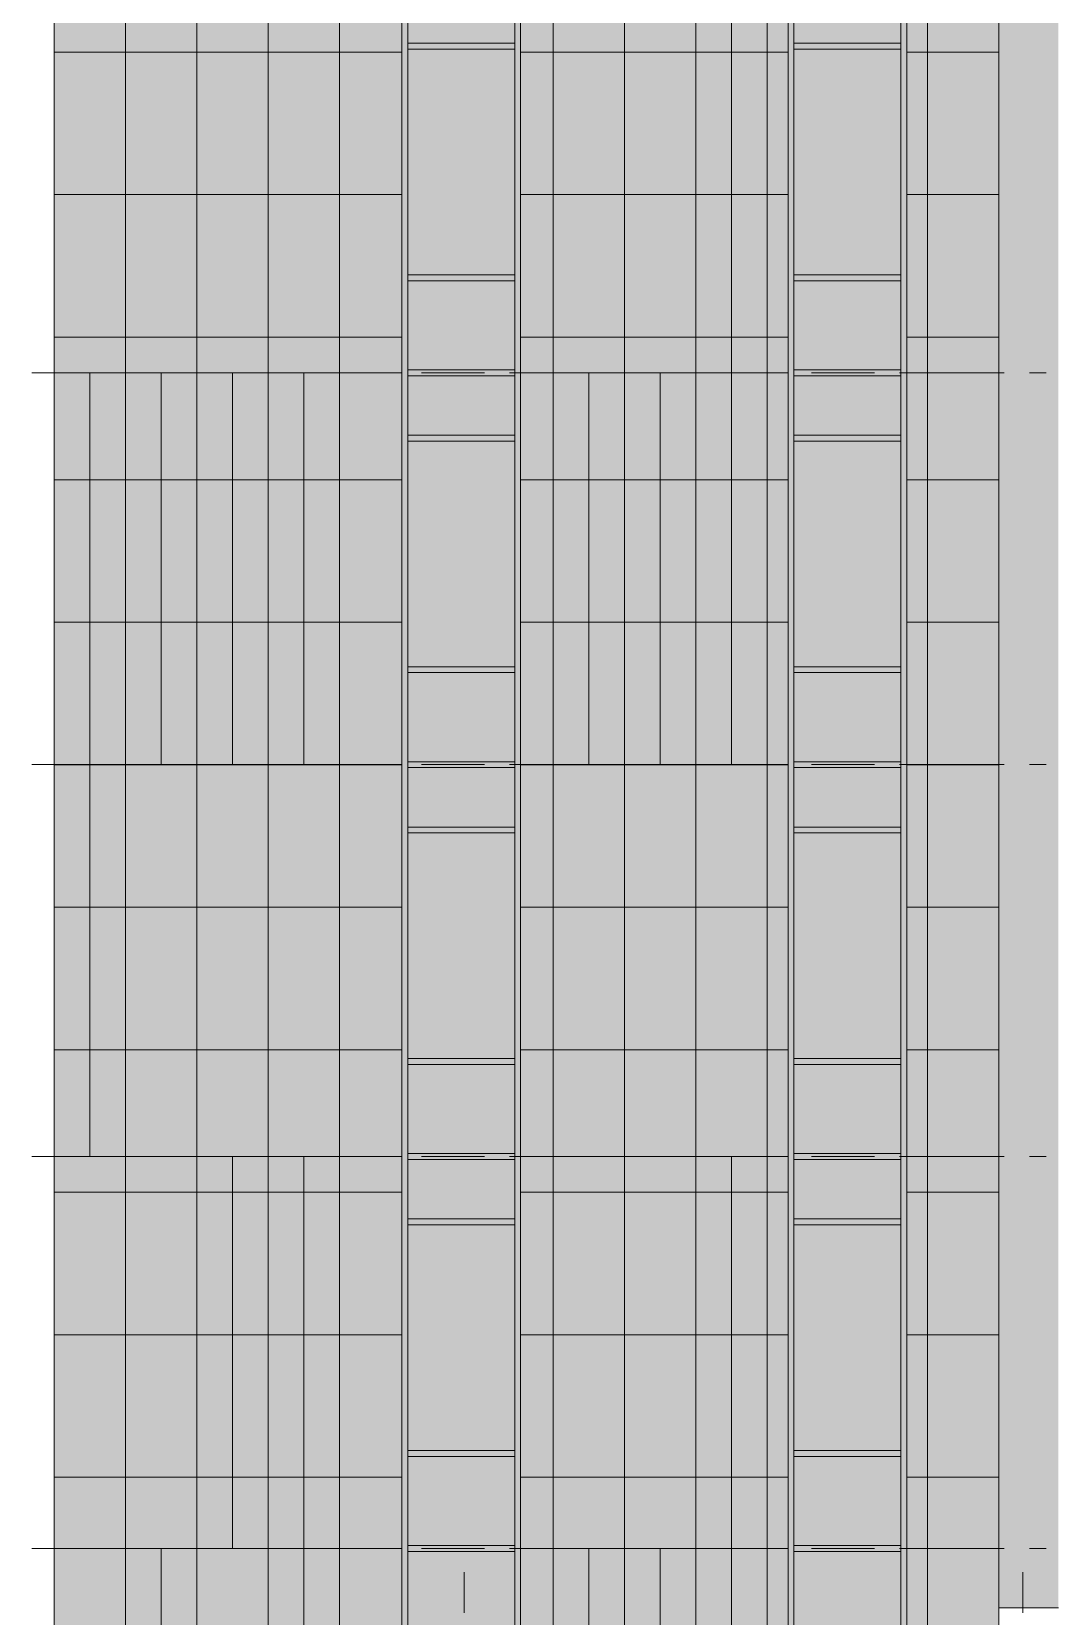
# Model space of a CAD drawing. Header units: millimetres. Extents: x 1499747 to 4230374, y -28481 to 441852.
# Drawn here: x 4128824 to 4137412, y 373458 to 386800 of the extents above; entities that cross this region are included whole.
import ezdxf

# ---------------------------------------------------------------- set-up
doc = ezdxf.new("R2010")
doc.units = ezdxf.units.MM
doc.header["$MEASUREMENT"] = 0
doc.layers.add('Чертеж и Рисунок', color=7, linetype='Continuous')

msp = doc.modelspace()

# ---------------------------------------------------------------- hatches: boundary and pattern name
at = {"layer": 'Чертеж и Рисунок', "linetype": 'Continuous', "lineweight": 0, "true_color": 0xffffff}
for points in [[(4137462.74931, 393328.40133), (4136962.74855, 393328.40133), (4136962.74855, 373528.37108), (4137462.74931, 373528.37108)], [(4130812.73915, 383928.38697), (4130812.73915, 387228.39201), (4129612.73732, 387228.39201), (4129612.73732, 383928.38697)], [(4133812.74374, 383928.38697), (4133812.74374, 387228.39201), (4132937.7424, 387228.39201), (4132937.7424, 383928.38697)], [(4134712.74511, 383928.38697), (4134712.74511, 387228.39201), (4134412.74465, 387228.39201), (4134412.74465, 383928.38697)], [(4135187.74584, 383928.38697), (4135187.74584, 387228.39201), (4135012.74557, 387228.39201), (4135012.74557, 383928.38697)], [(4136962.74855, 383928.38697), (4136962.74855, 387228.39201), (4136362.74763, 387228.39201), (4136362.74763, 383928.38697)], [(4129312.73686, 380628.38193), (4129312.73686, 383928.38697), (4129012.7364, 383928.38697), (4129012.7364, 380628.38193)], [(4130512.7387, 380628.38193), (4130512.7387, 383928.38697), (4129912.73778, 383928.38697), (4129912.73778, 380628.38193)], [(4131112.73961, 380628.38193), (4131937.74087, 380628.38193), (4131937.74087, 383928.38697), (4131112.73961, 383928.38697)], [(4133512.74328, 380628.38193), (4133512.74328, 383928.38697), (4132937.7424, 383928.38697), (4132937.7424, 380628.38193)], [(4134712.74511, 380628.38193), (4134712.74511, 383928.38697), (4134112.7442, 383928.38697), (4134112.7442, 380628.38193)], [(4136362.74763, 380628.38193), (4136362.74763, 383928.38697), (4136187.74737, 383928.38697), (4136187.74737, 380628.38193)], [(4129312.73686, 377328.37688), (4129312.73686, 380628.38193), (4129012.7364, 380628.38193), (4129012.7364, 377328.37688)], [(4131412.74007, 377328.37688), (4131412.74007, 380628.38193), (4130212.73824, 380628.38193), (4130212.73824, 377328.37688)], [(4133212.74282, 377328.37688), (4133812.74374, 377328.37688), (4133812.74374, 380628.38193), (4133212.74282, 380628.38193)], [(4135012.74557, 377328.37688), (4135012.74557, 380628.38193), (4134412.74465, 380628.38193), (4134412.74465, 377328.37688)], [(4136962.74855, 377328.37688), (4136962.74855, 380628.38193), (4136362.74763, 380628.38193), (4136362.74763, 377328.37688)], [(4130212.73824, 374028.37184), (4130212.73824, 377328.37688), (4129612.73732, 377328.37688), (4129612.73732, 374028.37184)], [(4131112.73961, 374028.37184), (4131112.73961, 377328.37688), (4130512.7387, 377328.37688), (4130512.7387, 374028.37184)], [(4133212.74282, 374028.37184), (4133212.74282, 377328.37688), (4132937.7424, 377328.37688), (4132937.7424, 374028.37184)], [(4134712.74511, 374028.37184), (4134712.74511, 377328.37688), (4133812.74374, 377328.37688), (4133812.74374, 374028.37184)], [(4136362.74763, 374028.37184), (4136362.74763, 377328.37688), (4136187.74737, 377328.37688), (4136187.74737, 374028.37184)], [(4129612.73732, 369078.36428), (4129612.73732, 374028.37184), (4129012.7364, 374028.37184), (4129012.7364, 369078.36428)], [(4130212.73824, 369078.36428), (4130212.73824, 374028.37184), (4129912.73778, 374028.37184), (4129912.73778, 369078.36428)], [(4131112.73961, 374028.37184), (4131112.73961, 369078.36428), (4131937.74087, 369078.36428), (4131937.74087, 374028.37184)], [(4133812.74374, 369078.36428), (4133812.74374, 374028.37184), (4133512.74328, 374028.37184), (4133512.74328, 369078.36428)], [(4134412.74465, 369080.86428), (4134412.74465, 374028.37184), (4134112.7442, 374028.37184), (4134112.7442, 369080.86428)], [(4135187.74584, 369078.36428), (4135187.74584, 374028.37184), (4134712.74511, 374028.37184), (4134712.74511, 369078.36428)], [(4136962.74855, 369078.36428), (4136962.74855, 374028.37184), (4136362.74763, 374028.37184), (4136362.74763, 369078.36428)]]:
    msp.add_hatch(color=7, dxfattribs=at).paths.add_polyline_path(points)
at = {"layer": 'Чертеж и Рисунок', "linetype": 'Continuous', "lineweight": 0, "true_color": 0x868d8e}
for points in [[(4129612.73732, 383928.38697), (4129612.73732, 387228.39201), (4129012.7364, 387228.39201), (4129012.7364, 383928.38697)], [(4130812.73915, 383928.38697), (4131937.74087, 383928.38697), (4131937.74087, 387228.39201), (4130812.73915, 387228.39201)], [(4134412.74465, 383928.38697), (4134412.74465, 387228.39201), (4133812.74374, 387228.39201), (4133812.74374, 383928.38697)], [(4135012.74557, 383928.38697), (4135012.74557, 387228.39201), (4134712.74511, 387228.39201), (4134712.74511, 383928.38697)], [(4136362.74763, 383928.38697), (4136362.74763, 387228.39201), (4136187.74737, 387228.39201), (4136187.74737, 383928.38697)], [(4129312.73686, 380628.38193), (4129912.73778, 380628.38193), (4129912.73778, 383928.38697), (4129312.73686, 383928.38697)], [(4130512.7387, 380628.38193), (4131112.73961, 380628.38193), (4131112.73961, 383928.38697), (4130512.7387, 383928.38697)], [(4134112.7442, 380628.38193), (4134112.7442, 383928.38697), (4133512.74328, 383928.38697), (4133512.74328, 380628.38193)], [(4135187.74584, 380628.38193), (4135187.74584, 383928.38697), (4134712.74511, 383928.38697), (4134712.74511, 380628.38193)], [(4136962.74855, 380628.38193), (4136962.74855, 383928.38697), (4136362.74763, 383928.38697), (4136362.74763, 380628.38193)], [(4130212.73824, 377328.37688), (4130212.73824, 380628.38193), (4129312.73686, 380628.38193), (4129312.73686, 377328.37688)], [(4131412.74007, 380628.38193), (4131412.74007, 377328.37688), (4131937.74087, 377328.37688), (4131937.74087, 380628.38193)], [(4133212.74282, 377328.37688), (4133212.74282, 380628.38193), (4132937.7424, 380628.38193), (4132937.7424, 377328.37688)], [(4134412.74465, 377328.37688), (4134412.74465, 380628.38193), (4133812.74374, 380628.38193), (4133812.74374, 377328.37688)], [(4135187.74584, 377328.37688), (4135187.74584, 380628.38193), (4135012.74557, 380628.38193), (4135012.74557, 377328.37688)], [(4136362.74763, 377328.37688), (4136362.74763, 380628.38193), (4136187.74737, 380628.38193), (4136187.74737, 377328.37688)], [(4129012.7364, 374028.37184), (4129612.73732, 374028.37184), (4129612.73732, 377328.37688), (4129012.7364, 377328.37688)], [(4130212.73824, 374028.37184), (4130512.7387, 374028.37184), (4130512.7387, 377328.37688), (4130212.73824, 377328.37688)], [(4131112.73961, 377328.37688), (4131112.73961, 374028.37184), (4131937.74087, 374028.37184), (4131937.74087, 377328.37688)], [(4133212.74282, 374028.37184), (4133812.74374, 374028.37184), (4133812.74374, 377328.37688), (4133212.74282, 377328.37688)], [(4135187.74584, 374028.37184), (4135187.74584, 377328.37688), (4134712.74511, 377328.37688), (4134712.74511, 374028.37184)], [(4136962.74855, 374028.37184), (4136962.74855, 377328.37688), (4136362.74763, 377328.37688), (4136362.74763, 374028.37184)], [(4129912.73778, 369078.36428), (4129912.73778, 374028.37184), (4129612.73732, 374028.37184), (4129612.73732, 369078.36428)], [(4130212.73824, 369078.36428), (4131112.73961, 369078.36428), (4131112.73961, 374028.37184), (4130212.73824, 374028.37184)], [(4133512.74328, 369078.36428), (4133512.74328, 374028.37184), (4132937.7424, 374028.37184), (4132937.7424, 369078.36428)], [(4134112.7442, 369078.36428), (4134112.7442, 374028.37184), (4133812.74374, 374028.37184), (4133812.74374, 369078.36428)], [(4134712.74511, 369078.36428), (4134712.74511, 374028.37184), (4134412.74465, 374028.37184), (4134412.74465, 369078.36428)], [(4136362.74763, 369078.36428), (4136362.74763, 374028.37184), (4136187.74737, 374028.37184), (4136187.74737, 369078.36428)]]:
    msp.add_hatch(color=252, dxfattribs=at).paths.add_polyline_path(points)
at = {"layer": 'Чертеж и Рисунок', "linetype": 'Continuous', "lineweight": 0, "true_color": 0x2e2e2e}
for points in [[(4131937.74087, 386678.39117), (4131987.74095, 386678.39117), (4131987.74095, 387228.39201), (4131937.74087, 387228.39201)], [(4132937.7424, 387228.39201), (4132887.74232, 387228.39201), (4132887.74232, 386678.39117), (4132937.7424, 386678.39117)], [(4135187.74584, 386678.39117), (4135237.74591, 386678.39117), (4135237.74591, 387228.39201), (4135187.74584, 387228.39201)], [(4136187.74737, 387228.39201), (4136137.74729, 387228.39201), (4136137.74729, 386678.39117), (4136187.74737, 386678.39117)], [(4131937.74087, 384728.38819), (4131987.74095, 384728.38819), (4131987.74095, 386678.39117), (4131937.74087, 386678.39117)], [(4131987.74095, 386653.39113), (4132217.7413, 386653.39113), (4132217.7413, 386703.39121), (4131987.74095, 386703.39121)], [(4132217.7413, 386653.39113), (4132887.74232, 386653.39113), (4132887.74232, 386703.39121), (4132217.7413, 386703.39121)], [(4132937.7424, 386678.39117), (4132887.74232, 386678.39117), (4132887.74232, 384728.38819), (4132937.7424, 384728.38819)], [(4135187.74584, 384728.38819), (4135237.74591, 384728.38819), (4135237.74591, 386678.39117), (4135187.74584, 386678.39117)], [(4135237.74591, 386703.39121), (4135237.74591, 386653.39113), (4135467.74627, 386653.39113), (4135467.74627, 386703.39121)], [(4135467.74627, 386703.39121), (4135467.74627, 386653.39113), (4136137.74729, 386653.39113), (4136137.74729, 386703.39121)], [(4136187.74737, 386678.39117), (4136137.74729, 386678.39117), (4136137.74729, 384728.38819), (4136187.74737, 384728.38819)], [(4131937.74087, 383928.38697), (4131987.74095, 383928.38697), (4131987.74095, 384728.38819), (4131937.74087, 384728.38819)], [(4131987.74095, 384703.38815), (4132217.7413, 384703.38815), (4132217.7413, 384753.38823), (4131987.74095, 384753.38823)], [(4132217.7413, 384703.38815), (4132887.74232, 384703.38815), (4132887.74232, 384753.38823), (4132217.7413, 384753.38823)], [(4132937.7424, 384728.38819), (4132887.74232, 384728.38819), (4132887.74232, 383928.38697), (4132937.7424, 383928.38697)], [(4135187.74584, 383928.38697), (4135237.74591, 383928.38697), (4135237.74591, 384728.38819), (4135187.74584, 384728.38819)], [(4135237.74591, 384753.38823), (4135237.74591, 384703.38815), (4135467.74627, 384703.38815), (4135467.74627, 384753.38823)], [(4135467.74627, 384753.38823), (4135467.74627, 384703.38815), (4136137.74729, 384703.38815), (4136137.74729, 384753.38823)], [(4136187.74737, 384728.38819), (4136137.74729, 384728.38819), (4136137.74729, 383928.38697), (4136187.74737, 383928.38697)], [(4131937.74087, 383378.38613), (4131987.74095, 383378.38613), (4131987.74095, 383928.38697), (4131937.74087, 383928.38697)], [(4131987.74095, 383903.38693), (4132217.7413, 383903.38693), (4132217.7413, 383953.38701), (4131987.74095, 383953.38701)], [(4132217.7413, 383903.38693), (4132887.74232, 383903.38693), (4132887.74232, 383953.38701), (4132217.7413, 383953.38701)], [(4132937.7424, 383928.38697), (4132887.74232, 383928.38697), (4132887.74232, 383378.38613), (4132937.7424, 383378.38613)], [(4135187.74584, 383378.38613), (4135237.74591, 383378.38613), (4135237.74591, 383928.38697), (4135187.74584, 383928.38697)], [(4135237.74591, 383903.38693), (4135467.74627, 383903.38693), (4135467.74627, 383953.38701), (4135237.74591, 383953.38701)], [(4135467.74627, 383903.38693), (4136137.74729, 383903.38693), (4136137.74729, 383953.38701), (4135467.74627, 383953.38701)], [(4136187.74737, 383928.38697), (4136137.74729, 383928.38697), (4136137.74729, 383378.38613), (4136187.74737, 383378.38613)], [(4131937.74087, 381428.38315), (4131987.74095, 381428.38315), (4131987.74095, 383378.38613), (4131937.74087, 383378.38613)], [(4131987.74095, 383353.38609), (4132217.7413, 383353.38609), (4132217.7413, 383403.38617), (4131987.74095, 383403.38617)], [(4132217.7413, 383353.38609), (4132887.74232, 383353.38609), (4132887.74232, 383403.38617), (4132217.7413, 383403.38617)], [(4132937.7424, 383378.38613), (4132887.74232, 383378.38613), (4132887.74232, 381428.38315), (4132937.7424, 381428.38315)], [(4135187.74584, 381428.38315), (4135237.74591, 381428.38315), (4135237.74591, 383378.38613), (4135187.74584, 383378.38613)], [(4135237.74591, 383353.38609), (4135467.74627, 383353.38609), (4135467.74627, 383403.38617), (4135237.74591, 383403.38617)], [(4135467.74627, 383353.38609), (4136137.74729, 383353.38609), (4136137.74729, 383403.38617), (4135467.74627, 383403.38617)], [(4136187.74737, 383378.38613), (4136137.74729, 383378.38613), (4136137.74729, 381428.38315), (4136187.74737, 381428.38315)], [(4131937.74087, 380628.38193), (4131987.74095, 380628.38193), (4131987.74095, 381428.38315), (4131937.74087, 381428.38315)], [(4132217.7413, 381453.38319), (4131987.74095, 381453.38319), (4131987.74095, 381403.38311), (4132217.7413, 381403.38311)], [(4132887.74232, 381453.38319), (4132217.7413, 381453.38319), (4132217.7413, 381403.38311), (4132887.74232, 381403.38311)], [(4132937.7424, 381428.38315), (4132887.74232, 381428.38315), (4132887.74232, 380628.38193), (4132937.7424, 380628.38193)], [(4135187.74584, 380628.38193), (4135237.74591, 380628.38193), (4135237.74591, 381428.38315), (4135187.74584, 381428.38315)], [(4135237.74591, 381453.38319), (4135237.74591, 381403.38311), (4135467.74627, 381403.38311), (4135467.74627, 381453.38319)], [(4135467.74627, 381403.38311), (4136137.74729, 381403.38311), (4136137.74729, 381453.38319), (4135467.74627, 381453.38319)], [(4136187.74737, 381428.38315), (4136137.74729, 381428.38315), (4136137.74729, 380628.38193), (4136187.74737, 380628.38193)], [(4131937.74087, 380078.38109), (4131987.74095, 380078.38109), (4131987.74095, 380628.38193), (4131937.74087, 380628.38193)], [(4132217.7413, 380653.38196), (4131987.74095, 380653.38196), (4131987.74095, 380603.38189), (4132217.7413, 380603.38189)], [(4132887.74232, 380653.38196), (4132217.7413, 380653.38196), (4132217.7413, 380603.38189), (4132887.74232, 380603.38189)], [(4132937.7424, 380628.38193), (4132887.74232, 380628.38193), (4132887.74232, 380078.38109), (4132937.7424, 380078.38109)], [(4135187.74584, 380078.38109), (4135237.74591, 380078.38109), (4135237.74591, 380628.38193), (4135187.74584, 380628.38193)], [(4135237.74591, 380603.38189), (4135467.74627, 380603.38189), (4135467.74627, 380653.38196), (4135237.74591, 380653.38196)], [(4135467.74627, 380603.38189), (4136137.74729, 380603.38189), (4136137.74729, 380653.38196), (4135467.74627, 380653.38196)], [(4136187.74737, 380628.38193), (4136137.74729, 380628.38193), (4136137.74729, 380078.38109), (4136187.74737, 380078.38109)], [(4131937.74087, 378128.37811), (4131987.74095, 378128.37811), (4131987.74095, 380078.38109), (4131937.74087, 380078.38109)], [(4131987.74095, 380053.38105), (4132217.7413, 380053.38105), (4132217.7413, 380103.38112), (4131987.74095, 380103.38112)], [(4132217.7413, 380053.38105), (4132887.74232, 380053.38105), (4132887.74232, 380103.38112), (4132217.7413, 380103.38112)], [(4132937.7424, 380078.38109), (4132887.74232, 380078.38109), (4132887.74232, 378128.37811), (4132937.7424, 378128.37811)], [(4135187.74584, 378128.37811), (4135237.74591, 378128.37811), (4135237.74591, 380078.38109), (4135187.74584, 380078.38109)], [(4135237.74591, 380103.38112), (4135237.74591, 380053.38105), (4135467.74627, 380053.38105), (4135467.74627, 380103.38112)], [(4135467.74627, 380103.38112), (4135467.74627, 380053.38105), (4136137.74729, 380053.38105), (4136137.74729, 380103.38112)], [(4136187.74737, 380078.38109), (4136137.74729, 380078.38109), (4136137.74729, 378128.37811), (4136187.74737, 378128.37811)], [(4131937.74087, 377328.37688), (4131987.74095, 377328.37688), (4131987.74095, 378128.37811), (4131937.74087, 378128.37811)], [(4132217.7413, 378153.37814), (4131987.74095, 378153.37814), (4131987.74095, 378103.37807), (4132217.7413, 378103.37807)], [(4132887.74232, 378153.37814), (4132217.7413, 378153.37814), (4132217.7413, 378103.37807), (4132887.74232, 378103.37807)], [(4132937.7424, 378128.37811), (4132887.74232, 378128.37811), (4132887.74232, 377328.37688), (4132937.7424, 377328.37688)], [(4135187.74584, 377328.37688), (4135237.74591, 377328.37688), (4135237.74591, 378128.37811), (4135187.74584, 378128.37811)], [(4135237.74591, 378153.37814), (4135237.74591, 378103.37807), (4135467.74627, 378103.37807), (4135467.74627, 378153.37814)], [(4135467.74627, 378153.37814), (4135467.74627, 378103.37807), (4136137.74729, 378103.37807), (4136137.74729, 378153.37814)], [(4136187.74737, 378128.37811), (4136137.74729, 378128.37811), (4136137.74729, 377328.37688), (4136187.74737, 377328.37688)], [(4131937.74087, 376778.37604), (4131987.74095, 376778.37604), (4131987.74095, 377328.37688), (4131937.74087, 377328.37688)], [(4132217.7413, 377353.37692), (4131987.74095, 377353.37692), (4131987.74095, 377303.37685), (4132217.7413, 377303.37685)], [(4132887.74232, 377353.37692), (4132217.7413, 377353.37692), (4132217.7413, 377303.37685), (4132887.74232, 377303.37685)], [(4132937.7424, 377328.37688), (4132887.74232, 377328.37688), (4132887.74232, 376778.37604), (4132937.7424, 376778.37604)], [(4135187.74584, 376778.37604), (4135237.74591, 376778.37604), (4135237.74591, 377328.37688), (4135187.74584, 377328.37688)], [(4135237.74591, 377353.37692), (4135237.74591, 377303.37685), (4135467.74627, 377303.37685), (4135467.74627, 377353.37692)], [(4135467.74627, 377303.37685), (4136137.74729, 377303.37685), (4136137.74729, 377353.37692), (4135467.74627, 377353.37692)], [(4136187.74737, 377328.37688), (4136137.74729, 377328.37688), (4136137.74729, 376778.37604), (4136187.74737, 376778.37604)], [(4131987.74095, 376753.37601), (4132217.7413, 376753.37601), (4132217.7413, 376803.37608), (4131987.74095, 376803.37608)], [(4132217.7413, 376753.37601), (4132887.74232, 376753.37601), (4132887.74232, 376803.37608), (4132217.7413, 376803.37608)], [(4135237.74591, 376753.37601), (4135467.74627, 376753.37601), (4135467.74627, 376803.37608), (4135237.74591, 376803.37608)], [(4135467.74627, 376753.37601), (4136137.74729, 376753.37601), (4136137.74729, 376803.37608), (4135467.74627, 376803.37608)], [(4131937.74087, 374828.37307), (4131987.74095, 374828.37307), (4131987.74095, 376778.37604), (4131937.74087, 376778.37604)], [(4132937.7424, 376778.37604), (4132887.74232, 376778.37604), (4132887.74232, 374828.37307), (4132937.7424, 374828.37307)], [(4135187.74584, 374828.37307), (4135237.74591, 374828.37307), (4135237.74591, 376778.37604), (4135187.74584, 376778.37604)], [(4136187.74737, 376778.37604), (4136137.74729, 376778.37604), (4136137.74729, 374828.37307), (4136187.74737, 374828.37307)], [(4131937.74087, 374028.37184), (4131987.74095, 374028.37184), (4131987.74095, 374828.37307), (4131937.74087, 374828.37307)], [(4132217.7413, 374853.3731), (4131987.74095, 374853.3731), (4131987.74095, 374803.37303), (4132217.7413, 374803.37303)], [(4132887.74232, 374853.3731), (4132217.7413, 374853.3731), (4132217.7413, 374803.37303), (4132887.74232, 374803.37303)], [(4132937.7424, 374828.37307), (4132887.74232, 374828.37307), (4132887.74232, 374028.37184), (4132937.7424, 374028.37184)], [(4135187.74584, 374028.37184), (4135237.74591, 374028.37184), (4135237.74591, 374828.37307), (4135187.74584, 374828.37307)], [(4135237.74591, 374803.37303), (4135467.74627, 374803.37303), (4135467.74627, 374853.3731), (4135237.74591, 374853.3731)], [(4135467.74627, 374853.3731), (4135467.74627, 374803.37303), (4136137.74729, 374803.37303), (4136137.74729, 374853.3731)], [(4136187.74737, 374828.37307), (4136137.74729, 374828.37307), (4136137.74729, 374028.37184), (4136187.74737, 374028.37184)], [(4131937.74087, 373028.37032), (4131987.74095, 373028.37032), (4131987.74095, 374028.37184), (4131937.74087, 374028.37184)], [(4132217.7413, 374053.37188), (4131987.74095, 374053.37188), (4131987.74095, 374003.3718), (4132217.7413, 374003.3718)], [(4132887.74232, 374053.37188), (4132217.7413, 374053.37188), (4132217.7413, 374003.3718), (4132887.74232, 374003.3718)], [(4132937.7424, 374028.37184), (4132887.74232, 374028.37184), (4132887.74232, 373028.37032), (4132937.7424, 373028.37032)], [(4135187.74584, 373028.37032), (4135237.74591, 373028.37032), (4135237.74591, 374028.37184), (4135187.74584, 374028.37184)], [(4135237.74591, 374053.37188), (4135237.74591, 374003.3718), (4135467.74627, 374003.3718), (4135467.74627, 374053.37188)], [(4135467.74627, 374003.3718), (4136137.74729, 374003.3718), (4136137.74729, 374053.37188), (4135467.74627, 374053.37188)], [(4136187.74737, 374028.37184), (4136137.74729, 374028.37184), (4136137.74729, 373028.37032), (4136187.74737, 373028.37032)]]:
    msp.add_hatch(color=250, dxfattribs=at).paths.add_polyline_path(points)
at = {"layer": 'Чертеж и Рисунок', "linetype": 'Continuous', "lineweight": 0, "true_color": 0x84adf9}
for points in [[(4131987.74095, 386703.39121), (4132887.74232, 386703.39121), (4132887.74232, 387203.39197), (4131987.74095, 387203.39197)], [(4135237.74591, 387203.39197), (4135237.74591, 386703.39121), (4136137.74729, 386703.39121), (4136137.74729, 387203.39197)], [(4131987.74095, 384753.38823), (4132887.74232, 384753.38823), (4132887.74232, 386653.39113), (4131987.74095, 386653.39113)], [(4135237.74591, 386653.39113), (4135237.74591, 384753.38823), (4136137.74729, 384753.38823), (4136137.74729, 386653.39113)], [(4131987.74095, 383953.38701), (4132887.74232, 383953.38701), (4132887.74232, 384703.38815), (4131987.74095, 384703.38815)], [(4135237.74591, 383953.38701), (4136137.74729, 383953.38701), (4136137.74729, 384703.38815), (4135237.74591, 384703.38815)], [(4131987.74095, 383403.38617), (4132887.74232, 383403.38617), (4132887.74232, 383903.38693), (4131987.74095, 383903.38693)], [(4135237.74591, 383903.38693), (4135237.74591, 383403.38617), (4136137.74729, 383403.38617), (4136137.74729, 383903.38693)], [(4132887.74232, 383353.38609), (4131987.74095, 383353.38609), (4131987.74095, 381453.38319), (4132887.74232, 381453.38319)], [(4136137.74729, 383353.38609), (4135237.74591, 383353.38609), (4135237.74591, 381453.38319), (4136137.74729, 381453.38319)], [(4131987.74095, 380653.38196), (4132887.74232, 380653.38196), (4132887.74232, 381403.38311), (4131987.74095, 381403.38311)], [(4135237.74591, 381403.38311), (4135237.74591, 380653.38196), (4136137.74729, 380653.38196), (4136137.74729, 381403.38311)], [(4131987.74095, 380103.38112), (4132887.74232, 380103.38112), (4132887.74232, 380603.38189), (4131987.74095, 380603.38189)], [(4135237.74591, 380603.38189), (4135237.74591, 380103.38112), (4136137.74729, 380103.38112), (4136137.74729, 380603.38189)], [(4132887.74232, 380053.38105), (4131987.74095, 380053.38105), (4131987.74095, 378153.37814), (4132887.74232, 378153.37814)], [(4135237.74591, 380053.38105), (4135237.74591, 378153.37814), (4136137.74729, 378153.37814), (4136137.74729, 380053.38105)], [(4131987.74095, 377353.37692), (4132887.74232, 377353.37692), (4132887.74232, 378103.37807), (4131987.74095, 378103.37807)], [(4136137.74729, 378103.37807), (4135237.74591, 378103.37807), (4135237.74591, 377353.37692), (4136137.74729, 377353.37692)], [(4131987.74095, 376803.37608), (4132887.74232, 376803.37608), (4132887.74232, 377303.37685), (4131987.74095, 377303.37685)], [(4135237.74591, 376803.37608), (4136137.74729, 376803.37608), (4136137.74729, 377303.37685), (4135237.74591, 377303.37685)], [(4131987.74095, 374853.3731), (4132887.74232, 374853.3731), (4132887.74232, 376753.37601), (4131987.74095, 376753.37601)], [(4135237.74591, 376753.37601), (4135237.74591, 374853.3731), (4136137.74729, 374853.3731), (4136137.74729, 376753.37601)], [(4131987.74095, 374053.37188), (4132887.74232, 374053.37188), (4132887.74232, 374803.37303), (4131987.74095, 374803.37303)], [(4135237.74591, 374803.37303), (4135237.74591, 374053.37188), (4136137.74729, 374053.37188), (4136137.74729, 374803.37303)], [(4131987.74095, 373053.37035), (4132887.74232, 373053.37035), (4132887.74232, 374003.3718), (4131987.74095, 374003.3718)], [(4135237.74591, 373053.37035), (4136137.74729, 373053.37035), (4136137.74729, 374003.3718), (4135237.74591, 374003.3718)]]:
    msp.add_hatch(color=161, dxfattribs=at).paths.add_polyline_path(points)

# ---------------------------------------------------------------- linework, layer by layer
at = {"layer": 'Чертеж и Рисунок', "color": 253, "linetype": 'Continuous', "lineweight": 5, "true_color": 0xaaaaaa}
for points in [[(4135012.54557, 409296.12572), (4135012.54557, 369078.36428)], [(4134412.54465, 409150.7155), (4134412.54465, 369080.86428)], [(4133812.54374, 409005.30528), (4133812.54374, 369078.36428)], [(4133212.54282, 408859.89506), (4133212.54282, 369078.36428)], [(4129612.53732, 408678.46478), (4129612.53732, 369078.36428)], [(4130212.53824, 408678.46478), (4130212.53824, 369078.36428)], [(4130812.53915, 408678.46478), (4130812.53915, 369078.36428)], [(4131412.54007, 408678.46478), (4131412.54007, 369078.36428)], [(4135187.74584, 407478.46295), (4135187.74584, 369078.36428)], [(4136187.74737, 407478.46295), (4136187.74737, 369078.36428)], [(4136362.74763, 404178.45791), (4136362.74763, 369078.36428)], [(4129012.7364, 386627.99109), (4131937.74087, 386627.99109)], [(4132937.7424, 386627.99109), (4135187.74584, 386627.99109)], [(4136187.74737, 386627.99109), (4136962.74855, 386627.99109)], [(4129012.7364, 385427.98926), (4131937.74087, 385427.98926)], [(4132937.7424, 385427.98926), (4135187.74584, 385427.98926)], [(4136187.74737, 385427.98926), (4136962.74855, 385427.98926)], [(4129012.7364, 384227.98743), (4131937.74087, 384227.98743)], [(4132937.7424, 384227.98743), (4135187.74584, 384227.98743)], [(4136187.74737, 384227.98743), (4136962.74855, 384227.98743)], [(4129012.7364, 383027.98559), (4131937.74087, 383027.98559)], [(4132937.7424, 383027.98559), (4135187.74584, 383027.98559)], [(4136187.74737, 383027.98559), (4136962.74855, 383027.98559)], [(4129012.7364, 381827.98376), (4131937.74087, 381827.98376)], [(4132937.7424, 381827.98376), (4135187.74584, 381827.98376)], [(4136187.74737, 381827.98376), (4136962.74855, 381827.98376)], [(4129012.7364, 380627.98193), (4131937.74087, 380627.98193)], [(4132937.7424, 380627.98193), (4135187.74584, 380627.98193)], [(4136187.74737, 380627.98193), (4136962.74855, 380627.98193)], [(4129012.7364, 379427.98009), (4131937.74087, 379427.98009)], [(4132937.7424, 379427.98009), (4135187.74584, 379427.98009)], [(4136187.74737, 379427.98009), (4136962.74855, 379427.98009)], [(4129012.7364, 378227.97826), (4131937.74087, 378227.97826)], [(4132937.7424, 378227.97826), (4135187.74584, 378227.97826)], [(4136187.74737, 378227.97826), (4136962.74855, 378227.97826)], [(4129012.7364, 377027.97643), (4131937.74087, 377027.97643)], [(4132937.7424, 377027.97643), (4135187.74584, 377027.97643)], [(4136187.74737, 377027.97643), (4136962.74855, 377027.97643)], [(4129012.7364, 375827.97459), (4131937.74087, 375827.97459)], [(4132937.7424, 375827.97459), (4135187.74584, 375827.97459)], [(4136187.74737, 375827.97459), (4136962.74855, 375827.97459)], [(4129012.7364, 374627.97276), (4131937.74087, 374627.97276)], [(4132937.7424, 374627.97276), (4135187.74584, 374627.97276)], [(4136187.74737, 374627.97276), (4136962.74855, 374627.97276)], [(4136962.74855, 373528.37108), (4136962.74855, 369078.36428)]]:
    msp.add_lwpolyline(points, dxfattribs=at)
at = {"layer": 'Чертеж и Рисунок', "color": 7, "linetype": 'Continuous', "lineweight": 5}
for points in [[(4129012.7364, 369078.36428), (4129012.7364, 400428.41218)], [(4136962.74855, 373528.37108), (4136962.74855, 393328.40133)], [(4129612.73732, 387228.39201), (4129612.73732, 383928.38697)], [(4130812.73915, 383928.38697), (4130812.73915, 387228.39201)], [(4131937.74087, 383928.38697), (4131937.74087, 387228.39201)], [(4131987.74095, 386703.39121), (4131987.74095, 387203.39197)], [(4132887.74232, 387203.39197), (4132887.74232, 386703.39121)], [(4132937.7424, 387228.39201), (4132937.7424, 383928.38697)], [(4133812.74374, 383928.38697), (4133812.74374, 387228.39201)], [(4134412.74465, 387228.39201), (4134412.74465, 383928.38697)], [(4134712.74511, 383928.38697), (4134712.74511, 387228.39201)], [(4135012.74557, 387228.39201), (4135012.74557, 383928.38697)], [(4135237.74591, 386703.39121), (4135237.74591, 387203.39197)], [(4136137.74729, 387203.39197), (4136137.74729, 386703.39121)], [(4131987.74095, 386678.39117), (4131987.74095, 386703.39121)], [(4132217.7413, 386703.39121), (4131987.74095, 386703.39121)], [(4131987.74095, 386653.39113), (4131987.74095, 386678.39117)], [(4132887.74232, 386703.39121), (4132217.7413, 386703.39121)], [(4132887.74232, 386703.39121), (4132887.74232, 386678.39117)], [(4132887.74232, 386678.39117), (4132887.74232, 386653.39113)], [(4135237.74591, 386678.39117), (4135237.74591, 386703.39121)], [(4135467.74627, 386703.39121), (4135237.74591, 386703.39121)], [(4135237.74591, 386653.39113), (4135237.74591, 386678.39117)], [(4136137.74729, 386703.39121), (4135467.74627, 386703.39121)], [(4136137.74729, 386703.39121), (4136137.74729, 386678.39117)], [(4136137.74729, 386678.39117), (4136137.74729, 386653.39113)], [(4132217.7413, 386653.39113), (4131987.74095, 386653.39113)], [(4131987.74095, 384753.38823), (4131987.74095, 386653.39113)], [(4132887.74232, 386653.39113), (4132217.7413, 386653.39113)], [(4132887.74232, 386653.39113), (4132887.74232, 384753.38823)], [(4135467.74627, 386653.39113), (4135237.74591, 386653.39113)], [(4135237.74591, 384753.38823), (4135237.74591, 386653.39113)], [(4136137.74729, 386653.39113), (4135467.74627, 386653.39113)], [(4136137.74729, 386653.39113), (4136137.74729, 384753.38823)], [(4131987.74095, 384728.38819), (4131987.74095, 384753.38823)], [(4132217.7413, 384753.38823), (4131987.74095, 384753.38823)], [(4131987.74095, 384703.38815), (4131987.74095, 384728.38819)], [(4132217.7413, 384703.38815), (4131987.74095, 384703.38815)], [(4131987.74095, 383953.38701), (4131987.74095, 384703.38815)], [(4132887.74232, 384753.38823), (4132217.7413, 384753.38823)], [(4132887.74232, 384703.38815), (4132217.7413, 384703.38815)], [(4132887.74232, 384753.38823), (4132887.74232, 384728.38819)], [(4132887.74232, 384728.38819), (4132887.74232, 384703.38815)], [(4132887.74232, 384703.38815), (4132887.74232, 383953.38701)], [(4135237.74591, 384728.38819), (4135237.74591, 384753.38823)], [(4135467.74627, 384753.38823), (4135237.74591, 384753.38823)], [(4135237.74591, 384703.38815), (4135237.74591, 384728.38819)], [(4135467.74627, 384703.38815), (4135237.74591, 384703.38815)], [(4135237.74591, 383953.38701), (4135237.74591, 384703.38815)], [(4136137.74729, 384753.38823), (4135467.74627, 384753.38823)], [(4136137.74729, 384703.38815), (4135467.74627, 384703.38815)], [(4136137.74729, 384753.38823), (4136137.74729, 384728.38819)], [(4136137.74729, 384728.38819), (4136137.74729, 384703.38815)], [(4136137.74729, 384703.38815), (4136137.74729, 383953.38701)], [(4129312.73686, 383928.38697), (4129012.7364, 383928.38697)], [(4129312.73686, 383928.38697), (4129612.73732, 383928.38697)], [(4129312.73686, 380628.38193), (4129312.73686, 383928.38697)], [(4129612.73732, 383928.38697), (4129912.73778, 383928.38697)], [(4130512.7387, 383928.38697), (4129912.73778, 383928.38697)], [(4129912.73778, 383928.38697), (4129912.73778, 380628.38193)], [(4130512.7387, 383928.38697), (4130812.73915, 383928.38697)], [(4130512.7387, 380628.38193), (4130512.7387, 383928.38697)], [(4130812.73915, 383928.38697), (4131112.73961, 383928.38697)], [(4131937.74087, 383928.38697), (4131112.73961, 383928.38697)], [(4131112.73961, 383928.38697), (4131112.73961, 380628.38193)], [(4131937.74087, 380628.38193), (4131937.74087, 383928.38697)], [(4132217.7413, 383953.38701), (4131987.74095, 383953.38701)], [(4131987.74095, 383928.38697), (4131987.74095, 383953.38701)], [(4131987.74095, 383903.38693), (4131987.74095, 383928.38697)], [(4132217.7413, 383903.38693), (4131987.74095, 383903.38693)], [(4131987.74095, 383403.38617), (4131987.74095, 383903.38693)], [(4132887.74232, 383953.38701), (4132217.7413, 383953.38701)], [(4132887.74232, 383903.38693), (4132217.7413, 383903.38693)], [(4132887.74232, 383953.38701), (4132887.74232, 383928.38697)], [(4132887.74232, 383928.38697), (4132887.74232, 383903.38693)], [(4132887.74232, 383903.38693), (4132887.74232, 383403.38617)], [(4133512.74328, 383928.38697), (4132937.7424, 383928.38697)], [(4132937.7424, 383928.38697), (4132937.7424, 380628.38193)], [(4133512.74328, 383928.38697), (4133812.74374, 383928.38697)], [(4133512.74328, 380628.38193), (4133512.74328, 383928.38697)], [(4133812.74374, 383928.38697), (4134112.7442, 383928.38697)], [(4134712.74511, 383928.38697), (4134112.7442, 383928.38697)], [(4134112.7442, 383928.38697), (4134112.7442, 380628.38193)], [(4134712.74511, 383928.38697), (4135012.74557, 383928.38697)], [(4134712.74511, 380628.38193), (4134712.74511, 383928.38697)], [(4135012.74557, 383928.38697), (4135187.74584, 383928.38697)], [(4135467.74627, 383953.38701), (4135237.74591, 383953.38701)], [(4135237.74591, 383928.38697), (4135237.74591, 383953.38701)], [(4135237.74591, 383903.38693), (4135237.74591, 383928.38697)], [(4135467.74627, 383903.38693), (4135237.74591, 383903.38693)], [(4135237.74591, 383403.38617), (4135237.74591, 383903.38693)], [(4136137.74729, 383953.38701), (4135467.74627, 383953.38701)], [(4136137.74729, 383903.38693), (4135467.74627, 383903.38693)], [(4136137.74729, 383953.38701), (4136137.74729, 383928.38697)], [(4136137.74729, 383928.38697), (4136137.74729, 383903.38693)], [(4136137.74729, 383903.38693), (4136137.74729, 383403.38617)], [(4136362.74763, 383928.38697), (4136187.74737, 383928.38697)], [(4136362.74763, 383928.38697), (4136962.74855, 383928.38697)], [(4131987.74095, 383378.38613), (4131987.74095, 383403.38617)], [(4132217.7413, 383403.38617), (4131987.74095, 383403.38617)], [(4131987.74095, 383353.38609), (4131987.74095, 383378.38613)], [(4132217.7413, 383353.38609), (4131987.74095, 383353.38609)], [(4131987.74095, 381453.38319), (4131987.74095, 383353.38609)], [(4132887.74232, 383403.38617), (4132217.7413, 383403.38617)], [(4132887.74232, 383353.38609), (4132217.7413, 383353.38609)], [(4132887.74232, 383403.38617), (4132887.74232, 383378.38613)], [(4132887.74232, 383378.38613), (4132887.74232, 383353.38609)], [(4132887.74232, 383353.38609), (4132887.74232, 381453.38319)], [(4135237.74591, 383378.38613), (4135237.74591, 383403.38617)], [(4135467.74627, 383403.38617), (4135237.74591, 383403.38617)], [(4135237.74591, 383353.38609), (4135237.74591, 383378.38613)], [(4135467.74627, 383353.38609), (4135237.74591, 383353.38609)], [(4135237.74591, 381453.38319), (4135237.74591, 383353.38609)], [(4136137.74729, 383403.38617), (4135467.74627, 383403.38617)], [(4136137.74729, 383353.38609), (4135467.74627, 383353.38609)], [(4136137.74729, 383403.38617), (4136137.74729, 383378.38613)], [(4136137.74729, 383378.38613), (4136137.74729, 383353.38609)], [(4136137.74729, 383353.38609), (4136137.74729, 381453.38319)], [(4131987.74095, 381428.38315), (4131987.74095, 381453.38319)], [(4131987.74095, 381453.38319), (4132217.7413, 381453.38319)], [(4131987.74095, 381403.38311), (4131987.74095, 381428.38315)], [(4131987.74095, 380653.38196), (4131987.74095, 381403.38311)], [(4131987.74095, 381403.38311), (4132217.7413, 381403.38311)], [(4132217.7413, 381453.38319), (4132887.74232, 381453.38319)], [(4132217.7413, 381403.38311), (4132887.74232, 381403.38311)], [(4132887.74232, 381453.38319), (4132887.74232, 381428.38315)], [(4132887.74232, 381428.38315), (4132887.74232, 381403.38311)], [(4132887.74232, 381403.38311), (4132887.74232, 380653.38196)], [(4135237.74591, 381428.38315), (4135237.74591, 381453.38319)], [(4135237.74591, 381453.38319), (4135467.74627, 381453.38319)], [(4135237.74591, 381403.38311), (4135237.74591, 381428.38315)], [(4135237.74591, 380653.38196), (4135237.74591, 381403.38311)], [(4135237.74591, 381403.38311), (4135467.74627, 381403.38311)], [(4135467.74627, 381453.38319), (4136137.74729, 381453.38319)], [(4135467.74627, 381403.38311), (4136137.74729, 381403.38311)], [(4136137.74729, 381453.38319), (4136137.74729, 381428.38315)], [(4136137.74729, 381428.38315), (4136137.74729, 381403.38311)], [(4136137.74729, 381403.38311), (4136137.74729, 380653.38196)], [(4129312.73686, 380628.38193), (4129012.7364, 380628.38193)], [(4129312.73686, 380628.38193), (4129912.73778, 380628.38193)], [(4129312.73686, 377328.37688), (4129312.73686, 380628.38193)], [(4129912.73778, 380628.38193), (4130212.73824, 380628.38193)], [(4131412.74007, 380628.38193), (4130212.73824, 380628.38193)], [(4130212.73824, 380628.38193), (4130212.73824, 377328.37688)], [(4131412.74007, 380628.38193), (4131937.74087, 380628.38193)], [(4131412.74007, 377328.37688), (4131412.74007, 380628.38193)], [(4131937.74087, 377328.37688), (4131937.74087, 380628.38193)], [(4131987.74095, 380653.38196), (4132217.7413, 380653.38196)], [(4131987.74095, 380628.38193), (4131987.74095, 380653.38196)], [(4131987.74095, 380603.38189), (4131987.74095, 380628.38193)], [(4131987.74095, 380603.38189), (4132217.7413, 380603.38189)], [(4131987.74095, 380103.38112), (4131987.74095, 380603.38189)], [(4132217.7413, 380653.38196), (4132887.74232, 380653.38196)], [(4132217.7413, 380603.38189), (4132887.74232, 380603.38189)], [(4132887.74232, 380653.38196), (4132887.74232, 380628.38193)], [(4132887.74232, 380628.38193), (4132887.74232, 380603.38189)], [(4132887.74232, 380603.38189), (4132887.74232, 380103.38112)], [(4132937.7424, 380628.38193), (4132937.7424, 377328.37688)], [(4132937.7424, 380628.38193), (4133212.74282, 380628.38193)], [(4133212.74282, 380628.38193), (4133212.74282, 377328.37688)], [(4133812.74374, 380628.38193), (4133212.74282, 380628.38193)], [(4133812.74374, 380628.38193), (4134112.7442, 380628.38193)], [(4133812.74374, 377328.37688), (4133812.74374, 380628.38193)], [(4134112.7442, 380628.38193), (4134412.74465, 380628.38193)], [(4134712.74511, 380628.38193), (4134412.74465, 380628.38193)], [(4134412.74465, 380628.38193), (4134412.74465, 377328.37688)], [(4135012.74557, 380628.38193), (4134712.74511, 380628.38193)], [(4135012.74557, 380628.38193), (4135187.74584, 380628.38193)], [(4135012.74557, 377328.37688), (4135012.74557, 380628.38193)], [(4135237.74591, 380653.38196), (4135467.74627, 380653.38196)], [(4135237.74591, 380628.38193), (4135237.74591, 380653.38196)], [(4135237.74591, 380603.38189), (4135237.74591, 380628.38193)], [(4135237.74591, 380603.38189), (4135467.74627, 380603.38189)], [(4135237.74591, 380103.38112), (4135237.74591, 380603.38189)], [(4135467.74627, 380653.38196), (4136137.74729, 380653.38196)], [(4135467.74627, 380603.38189), (4136137.74729, 380603.38189)], [(4136137.74729, 380653.38196), (4136137.74729, 380628.38193)], [(4136137.74729, 380628.38193), (4136137.74729, 380603.38189)], [(4136137.74729, 380603.38189), (4136137.74729, 380103.38112)], [(4136187.74737, 380628.38193), (4136362.74763, 380628.38193)], [(4136962.74855, 380628.38193), (4136362.74763, 380628.38193)], [(4131987.74095, 380078.38109), (4131987.74095, 380103.38112)], [(4132217.7413, 380103.38112), (4131987.74095, 380103.38112)], [(4131987.74095, 380053.38105), (4131987.74095, 380078.38109)], [(4132217.7413, 380053.38105), (4131987.74095, 380053.38105)], [(4131987.74095, 378153.37814), (4131987.74095, 380053.38105)], [(4132887.74232, 380103.38112), (4132217.7413, 380103.38112)], [(4132887.74232, 380053.38105), (4132217.7413, 380053.38105)], [(4132887.74232, 380103.38112), (4132887.74232, 380078.38109)], [(4132887.74232, 380078.38109), (4132887.74232, 380053.38105)], [(4132887.74232, 380053.38105), (4132887.74232, 378153.37814)], [(4135237.74591, 380078.38109), (4135237.74591, 380103.38112)], [(4135467.74627, 380103.38112), (4135237.74591, 380103.38112)], [(4135237.74591, 380053.38105), (4135237.74591, 380078.38109)], [(4135467.74627, 380053.38105), (4135237.74591, 380053.38105)], [(4135237.74591, 378153.37814), (4135237.74591, 380053.38105)], [(4136137.74729, 380103.38112), (4135467.74627, 380103.38112)], [(4136137.74729, 380053.38105), (4135467.74627, 380053.38105)], [(4136137.74729, 380103.38112), (4136137.74729, 380078.38109)], [(4136137.74729, 380078.38109), (4136137.74729, 380053.38105)], [(4136137.74729, 380053.38105), (4136137.74729, 378153.37814)], [(4131987.74095, 378128.37811), (4131987.74095, 378153.37814)], [(4131987.74095, 378153.37814), (4132217.7413, 378153.37814)], [(4131987.74095, 378103.37807), (4131987.74095, 378128.37811)], [(4132217.7413, 378153.37814), (4132887.74232, 378153.37814)], [(4132887.74232, 378153.37814), (4132887.74232, 378128.37811)], [(4132887.74232, 378128.37811), (4132887.74232, 378103.37807)], [(4135237.74591, 378128.37811), (4135237.74591, 378153.37814)], [(4135237.74591, 378153.37814), (4135467.74627, 378153.37814)], [(4135237.74591, 378103.37807), (4135237.74591, 378128.37811)], [(4135467.74627, 378153.37814), (4136137.74729, 378153.37814)], [(4136137.74729, 378153.37814), (4136137.74729, 378128.37811)], [(4136137.74729, 378128.37811), (4136137.74729, 378103.37807)], [(4131987.74095, 377353.37692), (4131987.74095, 378103.37807)], [(4131987.74095, 378103.37807), (4132217.7413, 378103.37807)], [(4132217.7413, 378103.37807), (4132887.74232, 378103.37807)], [(4132887.74232, 378103.37807), (4132887.74232, 377353.37692)], [(4135237.74591, 377353.37692), (4135237.74591, 378103.37807)], [(4135237.74591, 378103.37807), (4135467.74627, 378103.37807)], [(4135467.74627, 378103.37807), (4136137.74729, 378103.37807)], [(4136137.74729, 378103.37807), (4136137.74729, 377353.37692)], [(4129012.7364, 377328.37688), (4129312.73686, 377328.37688)], [(4129312.73686, 377328.37688), (4129612.73732, 377328.37688)], [(4130212.73824, 377328.37688), (4129612.73732, 377328.37688)], [(4129612.73732, 377328.37688), (4129612.73732, 374028.37184)], [(4130212.73824, 377328.37688), (4130512.7387, 377328.37688)], [(4130212.73824, 374028.37184), (4130212.73824, 377328.37688)], [(4131112.73961, 377328.37688), (4130512.7387, 377328.37688)], [(4130512.7387, 377328.37688), (4130512.7387, 374028.37184)], [(4131112.73961, 377328.37688), (4131412.74007, 377328.37688)], [(4131112.73961, 374028.37184), (4131112.73961, 377328.37688)], [(4131412.74007, 377328.37688), (4131937.74087, 377328.37688)], [(4131937.74087, 374028.37184), (4131937.74087, 377328.37688)], [(4131987.74095, 377353.37692), (4132217.7413, 377353.37692)], [(4131987.74095, 377328.37688), (4131987.74095, 377353.37692)], [(4131987.74095, 377303.37685), (4131987.74095, 377328.37688)], [(4132217.7413, 377353.37692), (4132887.74232, 377353.37692)], [(4132887.74232, 377353.37692), (4132887.74232, 377328.37688)], [(4132887.74232, 377328.37688), (4132887.74232, 377303.37685)], [(4133212.74282, 377328.37688), (4132937.7424, 377328.37688)], [(4132937.7424, 377328.37688), (4132937.7424, 374028.37184)], [(4133212.74282, 377328.37688), (4133812.74374, 377328.37688)], [(4133212.74282, 374028.37184), (4133212.74282, 377328.37688)], [(4134412.74465, 377328.37688), (4133812.74374, 377328.37688)], [(4133812.74374, 377328.37688), (4133812.74374, 374028.37184)], [(4134712.74511, 377328.37688), (4134412.74465, 377328.37688)], [(4134712.74511, 377328.37688), (4135012.74557, 377328.37688)], [(4134712.74511, 374028.37184), (4134712.74511, 377328.37688)], [(4135012.74557, 377328.37688), (4135187.74584, 377328.37688)], [(4135237.74591, 377353.37692), (4135467.74627, 377353.37692)], [(4135237.74591, 377328.37688), (4135237.74591, 377353.37692)], [(4135237.74591, 377303.37685), (4135237.74591, 377328.37688)], [(4135467.74627, 377353.37692), (4136137.74729, 377353.37692)], [(4136137.74729, 377353.37692), (4136137.74729, 377328.37688)], [(4136137.74729, 377328.37688), (4136137.74729, 377303.37685)], [(4136362.74763, 377328.37688), (4136187.74737, 377328.37688)], [(4136362.74763, 377328.37688), (4136962.74855, 377328.37688)], [(4131987.74095, 377303.37685), (4132217.7413, 377303.37685)], [(4131987.74095, 376803.37608), (4131987.74095, 377303.37685)], [(4132217.7413, 377303.37685), (4132887.74232, 377303.37685)], [(4132887.74232, 377303.37685), (4132887.74232, 376803.37608)], [(4135237.74591, 377303.37685), (4135467.74627, 377303.37685)], [(4135237.74591, 376803.37608), (4135237.74591, 377303.37685)], [(4135467.74627, 377303.37685), (4136137.74729, 377303.37685)], [(4136137.74729, 377303.37685), (4136137.74729, 376803.37608)], [(4131987.74095, 376778.37604), (4131987.74095, 376803.37608)], [(4132217.7413, 376803.37608), (4131987.74095, 376803.37608)], [(4132887.74232, 376803.37608), (4132217.7413, 376803.37608)], [(4132887.74232, 376803.37608), (4132887.74232, 376778.37604)], [(4135237.74591, 376778.37604), (4135237.74591, 376803.37608)], [(4135467.74627, 376803.37608), (4135237.74591, 376803.37608)], [(4136137.74729, 376803.37608), (4135467.74627, 376803.37608)], [(4136137.74729, 376803.37608), (4136137.74729, 376778.37604)], [(4131987.74095, 376753.37601), (4131987.74095, 376778.37604)], [(4132217.7413, 376753.37601), (4131987.74095, 376753.37601)], [(4131987.74095, 374853.3731), (4131987.74095, 376753.37601)], [(4132887.74232, 376753.37601), (4132217.7413, 376753.37601)], [(4132887.74232, 376778.37604), (4132887.74232, 376753.37601)], [(4132887.74232, 376753.37601), (4132887.74232, 374853.3731)], [(4135237.74591, 376753.37601), (4135237.74591, 376778.37604)], [(4135467.74627, 376753.37601), (4135237.74591, 376753.37601)], [(4135237.74591, 374853.3731), (4135237.74591, 376753.37601)], [(4136137.74729, 376753.37601), (4135467.74627, 376753.37601)], [(4136137.74729, 376778.37604), (4136137.74729, 376753.37601)], [(4136137.74729, 376753.37601), (4136137.74729, 374853.3731)], [(4131987.74095, 374828.37307), (4131987.74095, 374853.3731)], [(4131987.74095, 374853.3731), (4132217.7413, 374853.3731)], [(4131987.74095, 374803.37303), (4131987.74095, 374828.37307)], [(4131987.74095, 374053.37188), (4131987.74095, 374803.37303)], [(4131987.74095, 374803.37303), (4132217.7413, 374803.37303)], [(4132217.7413, 374853.3731), (4132887.74232, 374853.3731)], [(4132217.7413, 374803.37303), (4132887.74232, 374803.37303)], [(4132887.74232, 374853.3731), (4132887.74232, 374828.37307)], [(4132887.74232, 374828.37307), (4132887.74232, 374803.37303)], [(4132887.74232, 374803.37303), (4132887.74232, 374053.37188)], [(4135237.74591, 374828.37307), (4135237.74591, 374853.3731)], [(4135237.74591, 374853.3731), (4135467.74627, 374853.3731)], [(4135237.74591, 374803.37303), (4135237.74591, 374828.37307)], [(4135237.74591, 374053.37188), (4135237.74591, 374803.37303)], [(4135237.74591, 374803.37303), (4135467.74627, 374803.37303)], [(4135467.74627, 374853.3731), (4136137.74729, 374853.3731)], [(4135467.74627, 374803.37303), (4136137.74729, 374803.37303)], [(4136137.74729, 374853.3731), (4136137.74729, 374828.37307)], [(4136137.74729, 374828.37307), (4136137.74729, 374803.37303)], [(4136137.74729, 374803.37303), (4136137.74729, 374053.37188)], [(4129612.73732, 374028.37184), (4129012.7364, 374028.37184)], [(4129612.73732, 374028.37184), (4129912.73778, 374028.37184)], [(4129612.73732, 369078.36428), (4129612.73732, 374028.37184)], [(4130212.73824, 374028.37184), (4129912.73778, 374028.37184)], [(4129912.73778, 374028.37184), (4129912.73778, 369078.36428)], [(4130512.7387, 374028.37184), (4130212.73824, 374028.37184)], [(4130212.73824, 369078.36428), (4130212.73824, 374028.37184)], [(4130512.7387, 374028.37184), (4131112.73961, 374028.37184)], [(4131937.74087, 374028.37184), (4131112.73961, 374028.37184)], [(4131112.73961, 374028.37184), (4131112.73961, 369078.36428)], [(4131937.74087, 369078.36428), (4131937.74087, 374028.37184)], [(4131987.74095, 374053.37188), (4132217.7413, 374053.37188)], [(4131987.74095, 374028.37184), (4131987.74095, 374053.37188)], [(4131987.74095, 374003.3718), (4131987.74095, 374028.37184)], [(4131987.74095, 374003.3718), (4132217.7413, 374003.3718)], [(4131987.74095, 373053.37035), (4131987.74095, 374003.3718)], [(4132217.7413, 374053.37188), (4132887.74232, 374053.37188)], [(4132217.7413, 374003.3718), (4132887.74232, 374003.3718)], [(4132887.74232, 374053.37188), (4132887.74232, 374028.37184)], [(4132887.74232, 374028.37184), (4132887.74232, 374003.3718)], [(4132887.74232, 374003.3718), (4132887.74232, 373053.37035)], [(4132937.7424, 374028.37184), (4132937.7424, 369078.36428)], [(4132937.7424, 374028.37184), (4133212.74282, 374028.37184)], [(4133512.74328, 374028.37184), (4133212.74282, 374028.37184)], [(4133812.74374, 374028.37184), (4133512.74328, 374028.37184)], [(4133512.74328, 374028.37184), (4133512.74328, 369078.36428)], [(4133812.74374, 374028.37184), (4134112.7442, 374028.37184)], [(4133812.74374, 369078.36428), (4133812.74374, 374028.37184)], [(4134412.74465, 374028.37184), (4134112.7442, 374028.37184)], [(4134112.7442, 374028.37184), (4134112.7442, 369080.86428)], [(4134412.74465, 374028.37184), (4134712.74511, 374028.37184)], [(4134412.74465, 369080.86428), (4134412.74465, 374028.37184)], [(4135187.74584, 374028.37184), (4134712.74511, 374028.37184)], [(4134712.74511, 374028.37184), (4134712.74511, 369078.36428)], [(4135237.74591, 374053.37188), (4135467.74627, 374053.37188)], [(4135237.74591, 374028.37184), (4135237.74591, 374053.37188)], [(4135237.74591, 374003.3718), (4135237.74591, 374028.37184)], [(4135237.74591, 374003.3718), (4135467.74627, 374003.3718)], [(4135237.74591, 373053.37035), (4135237.74591, 374003.3718)], [(4135467.74627, 374053.37188), (4136137.74729, 374053.37188)], [(4135467.74627, 374003.3718), (4136137.74729, 374003.3718)], [(4136137.74729, 374053.37188), (4136137.74729, 374028.37184)], [(4136137.74729, 374028.37184), (4136137.74729, 374003.3718)], [(4136137.74729, 374003.3718), (4136137.74729, 373053.37035)], [(4136187.74737, 374028.37184), (4136362.74763, 374028.37184)], [(4136962.74855, 374028.37184), (4136362.74763, 374028.37184)], [(4136962.74855, 373528.37108), (4137462.74931, 373528.37108)]]:
    msp.add_lwpolyline(points, dxfattribs=at)
at = {"layer": 'Чертеж и Рисунок', "color": 1, "linetype": 'Continuous', "lineweight": 0}
for points in [[(4128823.53611, 383928.38697), (4129352.63692, 383928.38697)], [(4129564.33725, 383928.38697), (4129705.43746, 383928.38697)], [(4129917.13779, 383928.38697), (4130446.23859, 383928.38697)], [(4130657.93892, 383928.38697), (4130799.03913, 383928.38697)], [(4131010.73946, 383928.38697), (4131539.94026, 383928.38697)], [(4131751.54059, 383928.38697), (4131892.6408, 383928.38697)], [(4132104.34113, 383928.38697), (4132633.54194, 383928.38697)], [(4132845.14226, 383928.38697), (4132986.24247, 383928.38697)], [(4133197.9428, 383928.38697), (4133727.14361, 383928.38697)], [(4133938.74393, 383928.38697), (4134079.94415, 383928.38697)], [(4134291.54447, 383928.38697), (4134820.74528, 383928.38697)], [(4135032.4456, 383928.38697), (4135173.54582, 383928.38697)], [(4135385.14614, 383928.38697), (4135914.34695, 383928.38697)], [(4136126.04727, 383928.38697), (4136267.14749, 383928.38697)], [(4136478.74781, 383928.38697), (4137007.94862, 383928.38697)], [(4137219.64894, 383928.38697), (4137360.74916, 383928.38697)], [(4128823.53611, 380628.38193), (4129352.63692, 380628.38193)], [(4129564.33725, 380628.38193), (4129705.43746, 380628.38193)], [(4129917.13779, 380628.38193), (4130446.23859, 380628.38193)], [(4130657.93892, 380628.38193), (4130799.03913, 380628.38193)], [(4131010.73946, 380628.38193), (4131539.94026, 380628.38193)], [(4131751.54059, 380628.38193), (4131892.6408, 380628.38193)], [(4132104.34113, 380628.38193), (4132633.54194, 380628.38193)], [(4132845.14226, 380628.38193), (4132986.24247, 380628.38193)], [(4133197.9428, 380628.38193), (4133727.14361, 380628.38193)], [(4133938.74393, 380628.38193), (4134079.94415, 380628.38193)], [(4134291.54447, 380628.38193), (4134820.74528, 380628.38193)], [(4135032.4456, 380628.38193), (4135173.54582, 380628.38193)], [(4135385.14614, 380628.38193), (4135914.34695, 380628.38193)], [(4136126.04727, 380628.38193), (4136267.14749, 380628.38193)], [(4136478.74781, 380628.38193), (4137007.94862, 380628.38193)], [(4137219.64894, 380628.38193), (4137360.74916, 380628.38193)], [(4128823.53611, 377328.37688), (4129352.63692, 377328.37688)], [(4129564.33725, 377328.37688), (4129705.43746, 377328.37688)], [(4129917.13779, 377328.37688), (4130446.23859, 377328.37688)], [(4130657.93892, 377328.37688), (4130799.03913, 377328.37688)], [(4131010.73946, 377328.37688), (4131539.94026, 377328.37688)], [(4131751.54059, 377328.37688), (4131892.6408, 377328.37688)], [(4132104.34113, 377328.37688), (4132633.54194, 377328.37688)], [(4132845.14226, 377328.37688), (4132986.24247, 377328.37688)], [(4133197.9428, 377328.37688), (4133727.14361, 377328.37688)], [(4133938.74393, 377328.37688), (4134079.94415, 377328.37688)], [(4134291.54447, 377328.37688), (4134820.74528, 377328.37688)], [(4135032.4456, 377328.37688), (4135173.54582, 377328.37688)], [(4135385.14614, 377328.37688), (4135914.34695, 377328.37688)], [(4136126.04727, 377328.37688), (4136267.14749, 377328.37688)], [(4136478.74781, 377328.37688), (4137007.94862, 377328.37688)], [(4137219.64894, 377328.37688), (4137360.74916, 377328.37688)], [(4128823.53611, 374028.37184), (4129352.63692, 374028.37184)], [(4129564.33725, 374028.37184), (4129705.43746, 374028.37184)], [(4129917.13779, 374028.37184), (4130446.23859, 374028.37184)], [(4130657.93892, 374028.37184), (4130799.03913, 374028.37184)], [(4131010.73946, 374028.37184), (4131539.94026, 374028.37184)], [(4131751.54059, 374028.37184), (4131892.6408, 374028.37184)], [(4132104.34113, 374028.37184), (4132633.54194, 374028.37184)], [(4132845.14226, 374028.37184), (4132986.24247, 374028.37184)], [(4133197.9428, 374028.37184), (4133727.14361, 374028.37184)], [(4133938.74393, 374028.37184), (4134079.94415, 374028.37184)], [(4134291.54447, 374028.37184), (4134820.74528, 374028.37184)], [(4135032.4456, 374028.37184), (4135173.54582, 374028.37184)], [(4135385.14614, 374028.37184), (4135914.34695, 374028.37184)], [(4136126.04727, 374028.37184), (4136267.14749, 374028.37184)], [(4136478.74781, 374028.37184), (4137007.94862, 374028.37184)], [(4137219.64894, 374028.37184), (4137360.74916, 374028.37184)]]:
    msp.add_lwpolyline(points, dxfattribs=at)
at = {"layer": 'Чертеж и Рисунок', "color": 8, "linetype": 'Continuous', "lineweight": 15}
for points in [[(4132462.74167, 373487.17102), (4132462.74167, 373828.37154)], [(4137162.74886, 373487.17102), (4137162.74886, 373828.37154)]]:
    msp.add_lwpolyline(points, dxfattribs=at)

doc.saveas('drawing.dxf')
